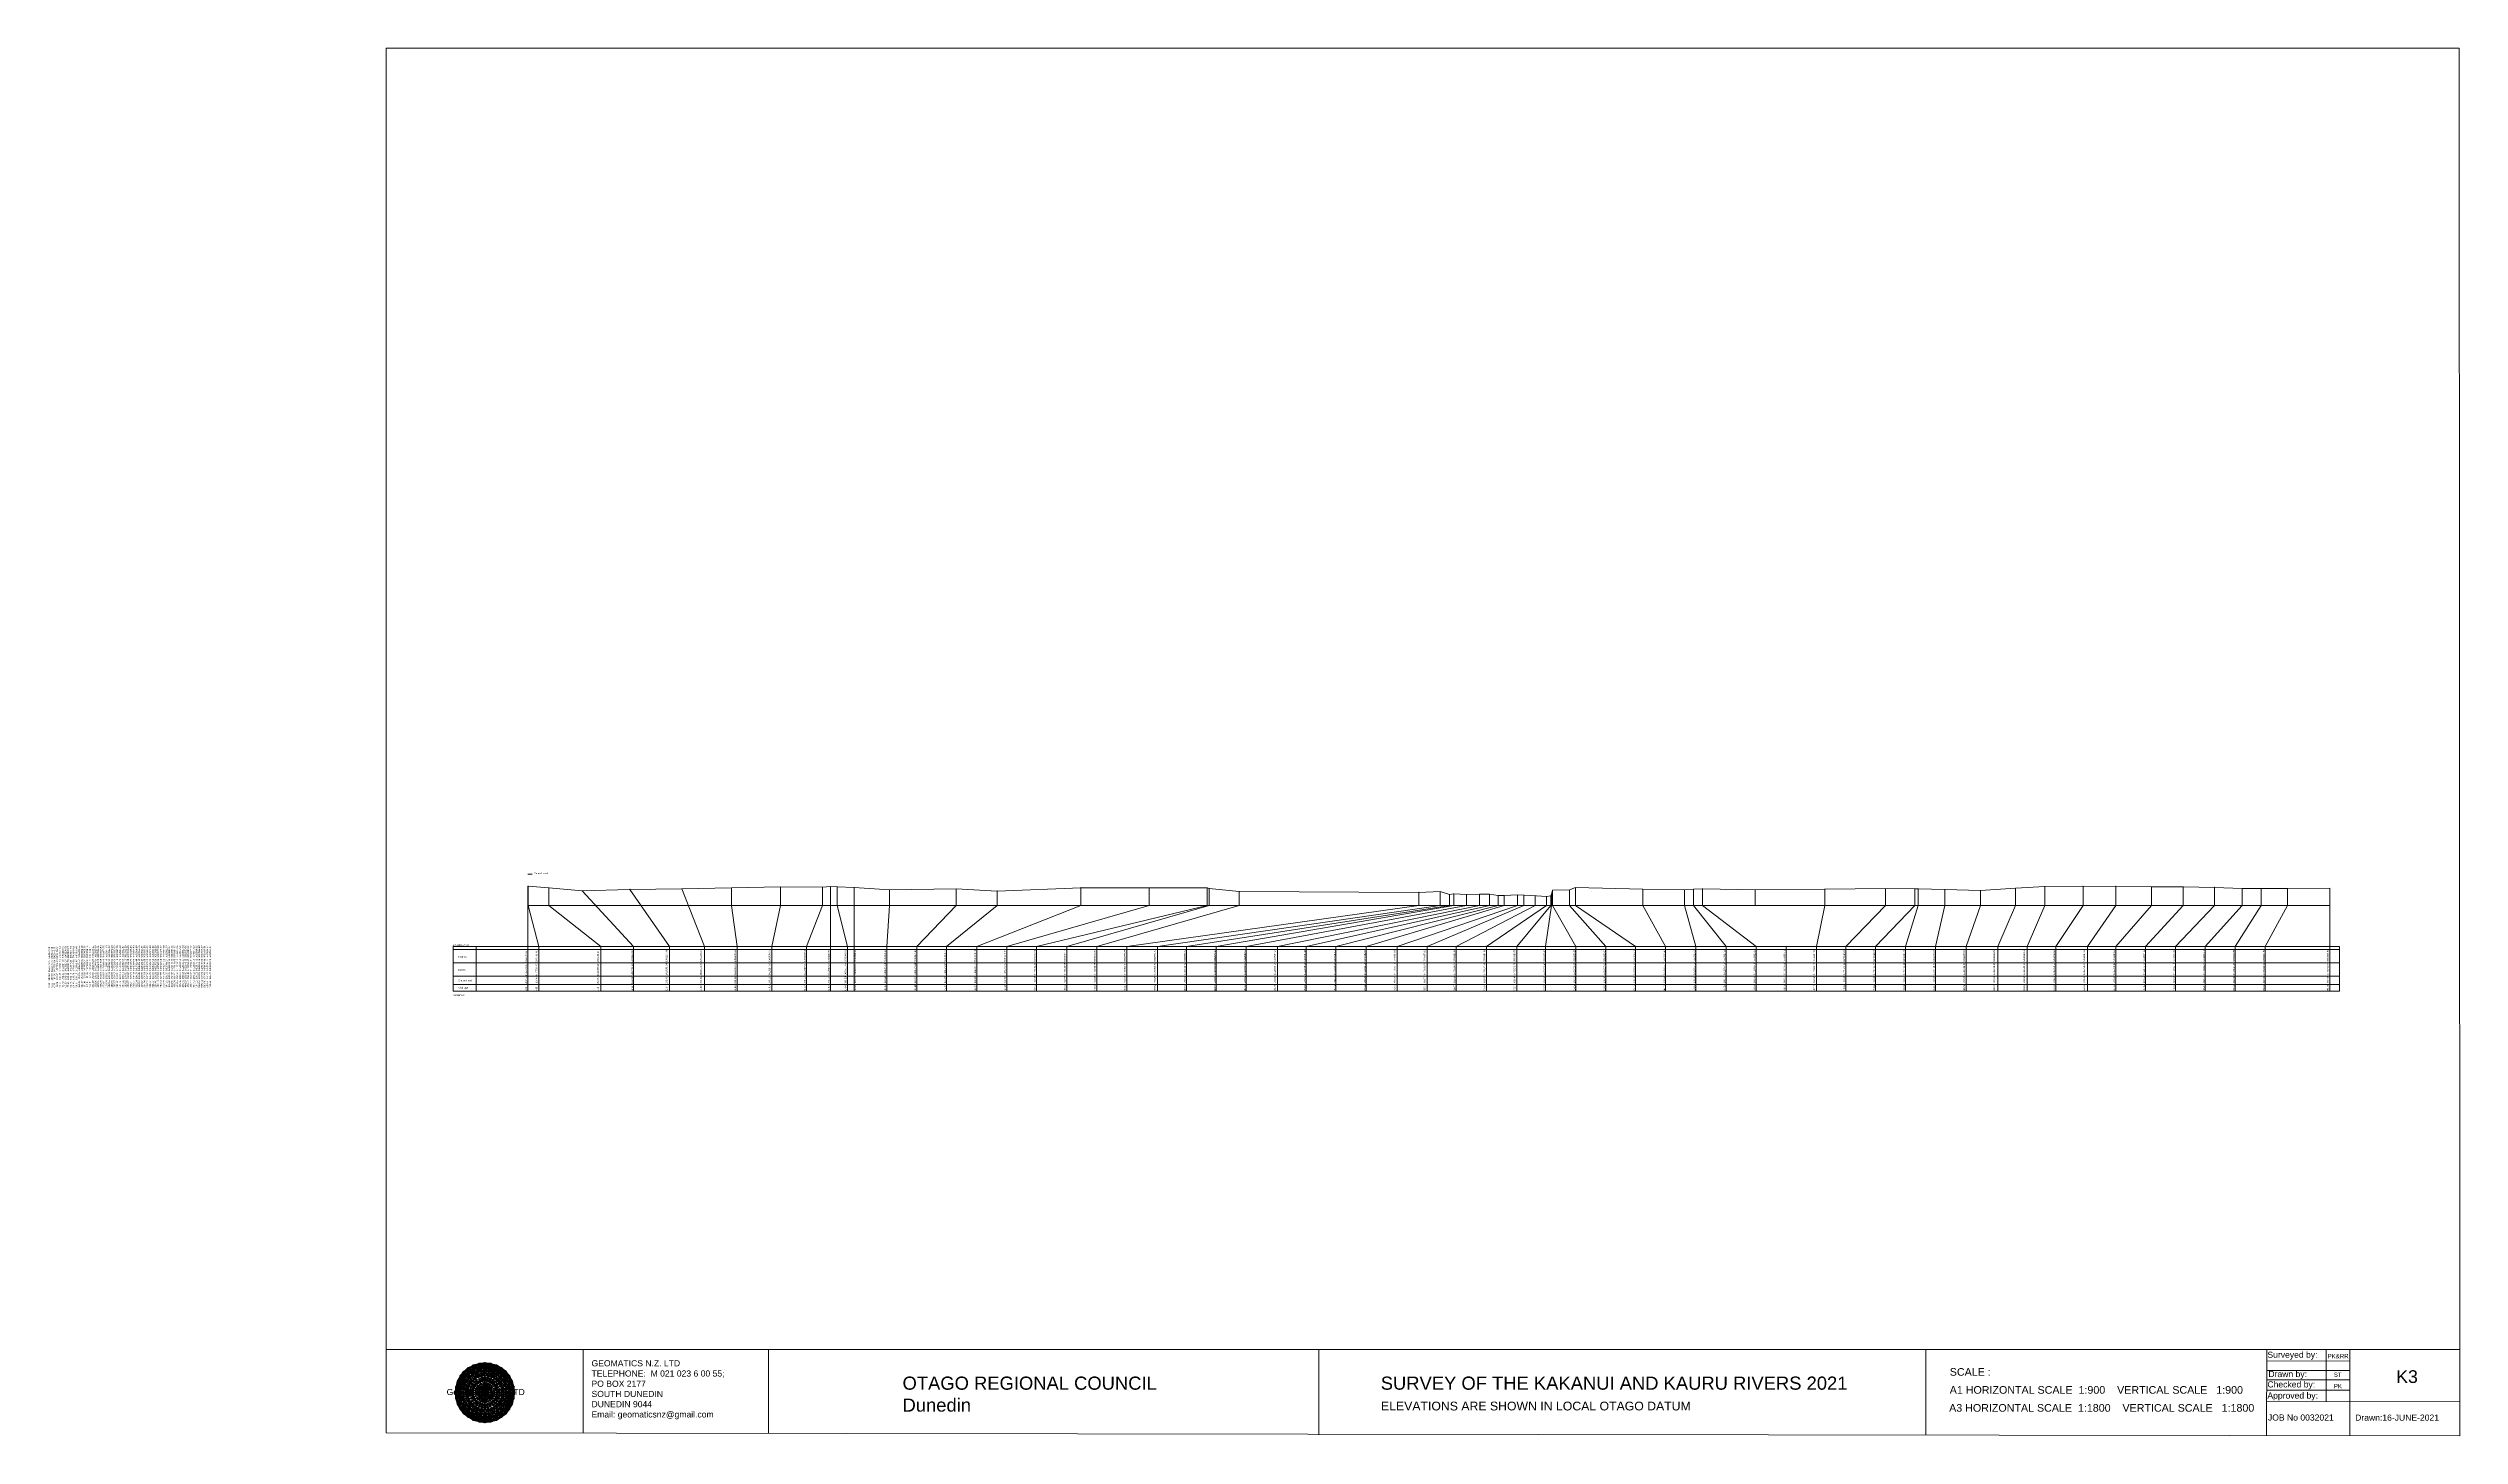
# Model space of a CAD drawing. Header units: millimetres. Extents: x -13804604 to 13046302109, y -19137686871 to 1424964600.
# Drawn here: x -12852345 to -12114060, y 25078 to 450098 of the extents above; entities that cross this region are included whole.
import ezdxf

# ---------------------------------------------------------------- set-up
doc = ezdxf.new("R2010")
doc.units = ezdxf.units.MM
doc.header["$PDMODE"] = 35
doc.header["$PDSIZE"] = 20
doc.layers.get('0').update_dxf_attribs({"lineweight": 0})
doc.layers.add('geo', color=7, linetype='Continuous', lineweight=0)
doc.styles.get("Standard").update_dxf_attribs({"font": 'arial.ttf'})

# ---------------------------------------------------------------- blocks, each defined once
blk = doc.blocks.new('Geomatics_Circle_SPT')
at = {"layer": 'geo', "color": 2, "linetype": 'Continuous', "lineweight": 0}
for p, q in [((0, 25.2), (-25.2, 0)), ((-24.7, 4.9), (-4.9, 24.7)), ((-24.7, -4.9), (4.9, 24.7)), ((-9.7, 23.3), (-23.3, 9.6)), ((9.7, 23.3), (-23.3, -9.7)), ((-21, 14), (-14, 21)), ((-21, -14), (14, 21)), ((-14, 21), (21, -14)), ((23.3, -9.7), (-9.7, 23.3)), ((-4.9, 24.7), (24.7, -4.9)), ((25.2, 0), (0, 25.2)), ((4.9, 24.7), (24.7, 4.9)), ((23.3, 9.7), (9.7, 23.3)), ((14, 21), (21, 14)), ((4.9, -24.7), (-24.7, 4.9)), ((-24.7, 0), (0, -24.7)), ((-23.3, 9.7), (9.7, -23.3)), ((14, -21), (-21, 14)), ((0, 0), (-17.8, 17.8)), ((0, 0), (-17.8, -17.8)), ((21, 14), (-14, -21)), ((-9.7, -23.3), (23.3, 9.7)), ((24.7, 4.9), (-4.9, -24.7)), ((0, 0), (17.8, 17.8)), ((0, 0), (17.8, -17.8)), ((0, -24.8), (25.2, 0)), ((17.8, 18.1), (17.8, 18.1)), ((-4.9, -24.7), (-24.7, -4.9)), ((-23.3, -9.7), (-9.7, -23.3)), ((-14, -21), (-21, -14)), ((-17.8, -17.8), (-17.8, -17.8)), ((24.7, -4.9), (4.9, -24.7)), ((9.7, -23.3), (23.3, -9.7)), ((21, -14), (14, -21)), ((18.1, -17.8), (18.1, -17.8)), ((4.9, -24.7), (4.9, -24.7))]:
    blk.add_line(p, q, dxfattribs=at)
at = {"layer": 'geo', "color": 1, "linetype": 'Continuous', "lineweight": 0}
for p, q in [((-25.2, 0), (9.7, 23.3)), ((-25.2, 0), (-9.6, 23.3)), ((-4.9, 24.8), (-24.7, -4.9)), ((4.9, 24.7), (-24.7, 4.9)), ((14, 21), (-24.7, -4.9)), ((-14, 21), (-24.7, 4.9)), ((-23.3, 9.7), (0, 25.2)), ((-23.3, -9.6), (0, 25.2)), ((4.9, 24.8), (-21, -14)), ((-4.9, 24.7), (-21, 14)), ((14, 21), (-21, 14)), ((-14, 21), (-21, -14)), ((-17.8, 17.8), (9.7, 23.3)), ((-17.8, 17.8), (-9.6, 23.3)), ((-17.8, -17.8), (9.7, 23.3)), ((-17.8, -17.8), (-9.7, 23.3)), ((4.9, 24.7), (-14, 21)), ((-4.9, 24.7), (-14, -20.9)), ((0, 0), (-14, 21)), ((-14, 21), (-4.9, -24.7)), ((-14, 21), (-14, 21)), ((24.7, -4.9), (-14, 21)), ((21, 14), (-14, 21)), ((-9.8, 23.1), (-9.8, 23.1)), ((-9.7, 23.3), (0, 25.2)), ((-9.7, 23.3), (0, -25.2)), ((-9.7, -23.3), (0, 25.2)), ((-9.6, 23.3), (17.8, -17.8)), ((-9.6, 23.3), (25.2, 0)), ((-9.6, 23.3), (17.8, 17.8)), ((0, 0), (-4.9, 24.7)), ((-4.9, 24.7), (-4.9, 24.7)), ((21, -14), (-4.9, 24.7)), ((24.8, 4.9), (-4.9, 24.7)), ((14, 21), (-4.9, 24.7)), ((-0.2, 25.1), (-0.2, 25.1)), ((0, 25.2), (9.7, -23.3)), ((0, 25.2), (23.3, -9.7)), ((0, 25.2), (23.3, 9.7)), ((0, 25.2), (9.7, 23.3)), ((0, 0), (4.9, 24.7)), ((0, -25.2), (9.7, 23.3)), ((0, 0), (14, 21)), ((21, 14), (4.9, 24.8)), ((14, -21), (4.9, 24.7)), ((24.7, -4.9), (4.9, 24.7)), ((4.9, 24.7), (4.9, 24.7)), ((4.9, -24.7), (14, 21)), ((9.4, 23.3), (9.4, 23.3)), ((9.7, 23.3), (17.8, -17.8)), ((9.7, 23.3), (25.2, 0)), ((9.7, 23.3), (17.8, 17.9)), ((21, -14), (14, 21)), ((24.7, 4.9), (14, 21)), ((14, 21), (14, 21)), ((-25.2, 0), (23.3, 9.7)), ((-25.2, 0), (-23.3, 9.7)), ((-23.3, -9.7), (-25.2, 0)), ((-9.6, -23.3), (-25.2, 0)), ((9.7, -23.3), (-25.2, 0)), ((21, 14), (-24.7, 4.9)), ((-21, 14), (-24.7, -4.9)), ((0, 0), (-24.7, 4.9)), ((-24.7, 4.9), (-21, -14)), ((-24.7, 4.9), (-4.9, -24.7)), ((-24.7, 4.9), (14, -21)), ((-24.7, 4.9), (-24.7, 4.9)), ((0, 0), (-24.7, -4.9)), ((-23.3, -9.6), (17.8, 17.8)), ((-23.3, 9.7), (-17.8, 17.9)), ((-23.3, -9.6), (-17.8, 17.9)), ((-23.3, 9.7), (17.8, 17.8)), ((-17.8, -17.8), (-23.3, 9.7)), ((0, -25.2), (-23.3, 9.7)), ((-23.3, 9.7), (17.8, -17.8)), ((-23.3, 9.7), (25.2, 0)), ((-23.3, 9.4), (-23.3, 9.4)), ((-23.3, -9.7), (25.2, 0)), ((0, 0), (-21, 14)), ((-21, 14), (-14, -21)), ((-21, 14), (4.9, -24.7)), ((-21, 14), (-21, 14)), ((24.7, 4.9), (-21, 14)), ((0, 0), (-21, -14)), ((-17.9, 17.6), (-17.9, 17.6)), ((-9.7, -23.3), (-17.8, 17.8)), ((-17.8, 17.8), (9.7, -23.3)), ((-17.8, 17.8), (23.3, -9.6)), ((-17.8, 17.8), (23.3, 9.7)), ((-17.8, -17.8), (23.3, 9.7)), ((-14, -21), (24.7, 4.9)), ((0, 0), (-14, -21)), ((-9.6, -23.3), (17.8, 17.9)), ((25.2, 0), (-9.6, -23.3)), ((-4.9, -24.7), (21, 14)), ((0, 0), (-4.9, -24.7)), ((0, 0), (21, 14)), ((23.3, 9.7), (0, -25.2)), ((0, 0), (24.8, 4.9)), ((0, 0), (4.9, -24.7)), ((0, 0), (14, -21)), ((0, 0), (21, -14)), ((0, 0), (24.8, -4.9)), ((4.9, -24.7), (24.7, 4.9)), ((17.8, 17.8), (9.7, -23.3)), ((25.2, 0), (9.7, -23.3)), ((14, -21), (21, 14)), ((17.6, 17.9), (17.6, 17.9)), ((17.8, 17.8), (23.3, -9.7)), ((17.8, 17.8), (23.3, 9.7)), ((23.3, 9.7), (17.8, -17.8)), ((24.7, -4.9), (21, 14)), ((21, 14), (21, 14)), ((21, -14), (24.7, 4.9)), ((23.1, 9.8), (23.1, 9.8)), ((23.3, 9.7), (25.2, 0)), ((25.2, 0), (23.3, -9.6)), ((24.7, 4.9), (24.7, 4.9)), ((25.1, 0.2), (25.1, 0.2)), ((-25.2, 0), (23.3, -9.7)), ((-25.1, -0.2), (-25.1, -0.2)), ((-24.7, -4.9), (-24.7, -4.9)), ((-24.7, -4.9), (-14, -21)), ((-24.7, -4.9), (4.9, -24.7)), ((-24.7, -4.9), (21, -14)), ((-17.8, -17.8), (-23.3, -9.7)), ((0, -25.2), (-23.3, -9.6)), ((17.8, -17.8), (-23.3, -9.6)), ((-23.1, -9.8), (-23.1, -9.8)), ((-21, -14), (24.7, -4.9)), ((-21, -14), (-21, -14)), ((-21, -14), (-4.9, -24.7)), ((-21, -14), (14, -21)), ((23.3, -9.7), (-17.8, -17.8)), ((-9.6, -23.3), (-17.8, -17.8)), ((9.7, -23.3), (-17.8, -17.8)), ((-17.6, -17.9), (-17.6, -17.9)), ((-14, -21), (21, -14)), ((17.8, -17.8), (-9.7, -23.3)), ((-4.9, -24.7), (24.7, -4.9)), ((23.3, -9.6), (0, -25.2)), ((4.9, -24.7), (21, -14)), ((17.8, -17.8), (9.7, -23.3)), ((14, -21), (24.7, -4.9)), ((23.3, -9.6), (17.8, -17.8)), ((17.9, -17.6), (17.9, -17.6)), ((21, -14), (21, -14)), ((23.3, -9.4), (23.3, -9.4)), ((24.7, -4.9), (24.7, -4.9)), ((-14, -21), (-14, -21)), ((-14, -21), (4.9, -24.7)), ((0, -25.2), (-9.7, -23.3)), ((-9.4, -23.3), (-9.4, -23.3)), ((-4.9, -24.7), (14, -21)), ((-4.9, -24.7), (-4.9, -24.7)), ((9.7, -23.3), (0, -25.2)), ((0.2, -25.1), (0.2, -25.1)), ((4.9, -24.7), (4.9, -24.7)), ((9.8, -23.1), (9.8, -23.1)), ((14, -21), (14, -21))]:
    blk.add_line(p, q, dxfattribs=at)
at = {"layer": 'geo', "color": 114, "linetype": 'Continuous', "lineweight": 0}
for p, q in [((-24.7, 4.9), (14, 21)), ((9.7, 23.3), (-23.3, 9.7)), ((-20.9, 14), (4.9, 24.7)), ((0, 25.2), (-17.8, 17.8)), ((-14, 21), (-4.9, 24.7)), ((4.9, -24.7), (-14, 21)), ((0, 0), (-9.7, 23.3)), ((-4.9, 24.7), (14, -21)), ((17.8, -17.8), (0, 25.2)), ((0, 0), (9.7, 23.3)), ((4.9, 24.7), (21, -14)), ((23.3, -9.7), (9.7, 23.3)), ((14, 21), (24.7, -4.9)), ((17.9, 17.8), (-25.2, 0)), ((-24.7, -4.9), (21, 14)), ((-14, -21), (-24.7, 4.9)), ((0, 0), (-23.3, 9.7)), ((-23.3, 9.7), (-9.7, -23.3)), ((0, 0), (-23.3, -9.7)), ((-4.9, -24.7), (-21, 14)), ((24.8, 4.9), (-20.9, -14)), ((-17.8, 17.8), (0, -25.2)), ((0, 0), (-9.7, -23.3)), ((0, 0), (23.3, 9.7)), ((0, 0), (9.7, -23.3)), ((0, 0), (23.3, -9.7)), ((25.2, 0), (17.8, 17.8)), ((21, 14), (24.7, 4.9)), ((-25.2, 0), (-17.8, -17.8)), ((-21, -14), (-24.7, -4.9)), ((-17.8, -17.8), (25.2, 0)), ((24.8, -4.9), (-14, -21)), ((-9.6, -23.3), (23.3, -9.7)), ((21, -14), (-4.9, -24.8)), ((0, -25.2), (17.9, -17.8)), ((14, -21), (4.9, -24.8))]:
    blk.add_line(p, q, dxfattribs=at)
at = {"layer": 'geo', "color": 250, "linetype": 'Continuous', "lineweight": 0}
for p, q in [((-14, 21), (-14, 21)), ((14, 21), (-14, 21)), ((-14, 20.9), (-14, -21)), ((-9.7, 23.3), (9.7, 23.3)), ((-9.7, -23.3), (-9.7, 23.3)), ((-4.9, 24.7), (4.9, 24.7)), ((-4.9, 24.7), (-4.9, -24.7)), ((0, 0), (0, 25.2)), ((4.9, 24.7), (4.9, -24.7)), ((9.7, -23.3), (9.7, 23.3)), ((14, 21), (14, -21)), ((0, 0), (-25.2, 0)), ((24.7, 4.9), (-24.7, 4.9)), ((-24.7, 4.9), (-24.7, -4.9)), ((-23.3, 9.7), (23.3, 9.7)), ((-23.3, 9.7), (-23.3, 9.7)), ((-23.3, -9.7), (-23.3, 9.7)), ((21, 14), (-21, 14)), ((-21, 14), (-21, -14)), ((-17.8, 17.8), (17.8, 17.8)), ((-17.8, -17.8), (-17.8, 17.8)), ((0, 0), (0, -25.2)), ((0, 0), (25.2, 0)), ((17.8, -17.8), (17.8, 17.8)), ((21, 14), (21, 14)), ((21, -14), (21, 14)), ((23.3, 9.7), (23.3, -9.7)), ((24.7, 4.9), (24.7, 4.9)), ((24.7, -4.9), (24.7, 4.9)), ((-24.7, -4.9), (24.7, -4.9)), ((23.3, -9.7), (-23.3, -9.7)), ((-21, -14), (21, -14)), ((17.8, -17.8), (-17.8, -17.8)), ((-14, -21), (14, -21)), ((9.7, -23.3), (-9.7, -23.3)), ((-4.9, -24.7), (4.9, -24.7))]:
    blk.add_line(p, q, dxfattribs=at)
blk = doc.blocks.new('GeomaticsNZ TITLE BLOCK')
at = {"color": 7, "linetype": 'Continuous', "lineweight": 0}
for p, q in [((0, 94.9), (0, 1579.2)), ((0, 1579.2), (2363.4, 1579.2)), ((2363.4, 1579.2), (2364, 94.9)), ((2364, 94.9), (0, 94.9)), ((0, 94.9), (0, 0)), ((15.9, 94.9), (2364, 94.9)), ((224.3, 95.2), (224.3, -0.3)), ((2364, 94.9), (382.6, 94.9)), ((435.8, 95.2), (435.8, -0.7)), ((1063.4, 94.9), (1063.4, -2.4)), ((1755.4, 94.9), (1755.4, -2.6)), ((2143.9, 94.9), (2143.7, -3)), ((2211.5, 94.9), (2211.5, 36.1)), ((2238.6, 94.8), (2238.6, -3.2)), ((2364, -3.5), (2364, 94.9)), ((2143.6, 60.4), (2238.6, 60.4)), ((2143.9, 81.9), (2238.6, 81.7)), ((2143.9, 71), (2238.6, 71)), ((2143.8, 48.6), (2238.6, 48.6)), ((2143.8, 35.4), (2364, 35.3)), ((0, 0), (2364, -3.5))]:
    blk.add_line(p, q, dxfattribs=at)
at = {"color": 7, "linetype": 'Continuous', "lineweight": 0, "xscale": 1.36, "yscale": 1.36, "zscale": 1.36}
blk.add_blockref('Geomatics_Circle_SPT', (112.4, 45.7), dxfattribs=at)
at = {"color": 7, "linetype": 'Continuous', "lineweight": 0}
for s, p in [('PK&RR', (2213.2, 84.8)), ('ST', (2220.3, 63.6)), ('PK', (2220.4, 50.6))]:
    blk.add_text(s, height=5, dxfattribs=at).set_placement(p)
at = {"color": 7, "linetype": 'Continuous', "lineweight": 0, "attachment_point": 1}
for s, width, heights, insert, char_height in [('{\\C256;GEOMATICS N.Z. LTD                   \\PTELEPHONE:  M 021 023 6 00 55;\\PPO BOX 2177\\PSOUTH DUNEDIN\\PDUNEDIN 9044\\PEmail: geomaticsnz@gmail.com}', 3535.727, [94.7], (234, 82.7), 7), ('{\\C256;Surveyed by:}', 3535.727, [0], (2144.7, 92.4), 7), ('{\\C256;OTAGO REGIONAL COUNCIL\\PDunedin}', 3535.727, [0], (588.6, 64), 15), ('{\\C256;SURVEY OF THE KAKANUI AND KAURU RIVERS 2021}', 3535.727, [0], (1133.8, 64), 15), ('{\\C256;Checked by:}', 3535.727, [0], (2144.7, 58.6), 7), ('{\\C256;Drawn by:}', 3535.727, [0], (2145.8, 70.4), 7), ('{\\C256;Geomatics N.Z. LTD                   }', 125.079, [15.8], (68.8, 49.9), 7), ('{\\C256;ELEVATIONS ARE SHOWN IN LOCAL OTAGO DATUM}', 3535.727, [0], (1134.1, 35.4), 10), ('{\\C256;Approved by:}', 3535.727, [0], (2144.7, 45.9), 7), ('{\\C256;JOB No 0032021}', 3535.727, [0], (2145.3, 20.8), 7), ('{\\C256;Drawn:16-JUNE-2021}', 3535.727, [0], (2244.7, 20.7), 7)]:
    blk.add_mtext_dynamic_manual_height_columns(s, width=width, gutter_width=159, heights=heights, dxfattribs=dict(at, insert=insert, char_height=char_height))

msp = doc.modelspace()

# ---------------------------------------------------------------- linework, layer by layer
at = {"color": 1, "linetype": 'Continuous', "lineweight": 0}
msp.add_line((-12705489.072, 197141.286), (-12704197.106, 197141.286), dxfattribs=at)
at = {"color": 7, "linetype": 'Continuous', "lineweight": 0}
for p, q in [((-12605571.258, 193047), (-12605571.258, 161248.305)), ((-12594747.07, 192337), (-12594747.07, 187478.645)), ((-12574402.944, 192599), (-12574402.944, 187478.645)), ((-12536176.8, 192961), (-12536176.8, 187478.645)), ((-12515331.078, 192902), (-12515331.078, 187478.645)), ((-12497511.41, 192953), (-12497511.41, 187478.645)), ((-12496901.198, 192763), (-12496901.198, 187478.645)), ((-12391771.216, 192229), (-12391771.216, 187478.645)), ((-12386584.404, 192299), (-12386584.404, 187478.645)), ((-12384746.613, 192990), (-12384746.613, 187478.645)), ((-12364148.469, 192471), (-12364148.469, 187478.645)), ((-12351416.268, 192281), (-12351416.268, 187478.645)), ((-12348674.616, 192531), (-12348674.616, 187478.645)), ((-12345872.483, 192652), (-12345872.483, 187478.645)), ((-12329777.933, 192342), (-12329777.933, 187478.645)), ((-12308481.641, 192504), (-12308481.641, 187478.645)), ((-12289876.756, 192685), (-12289876.756, 187478.645)), ((-12280852.303, 192585), (-12280852.303, 187478.645)), ((-12279834.346, 192605), (-12279834.346, 187478.645)), ((-12271668.463, 192386), (-12271668.463, 187478.645)), ((-12260791.901, 192066), (-12260791.901, 187478.645)), ((-12250032.333, 192827), (-12250032.333, 187478.645)), ((-12241141.24, 193297), (-12241141.24, 187478.645)), ((-12229393.665, 193448), (-12229393.665, 187478.645)), ((-12219392.282, 193378), (-12219392.282, 187478.645)), ((-12208395.019, 193219), (-12208395.019, 187478.645)), ((-12198698.046, 193209), (-12198698.046, 187478.645)), ((-12189182.501, 193060), (-12189182.501, 187478.645)), ((-12180675.675, 192740), (-12180675.675, 187478.645)), ((-12174828.274, 192691), (-12174828.274, 187478.645)), ((-12166790.963, 192721), (-12166790.963, 187478.645)), ((-12153858.209, 192782), (-12153858.209, 161248.305)), ((-12705489.072, 187478.645), (-12153858.209, 187478.645)), ((-12594747.07, 187478.645), (-12595598.744, 175000)), ((-12574402.944, 187478.645), (-12586474.749, 175000)), ((-12561876.676, 187478.645), (-12577385.115, 175000)), ((-12536176.8, 187478.645), (-12568022.789, 175000)), ((-12561876.676, 191949), (-12561876.676, 187478.645)), ((-12515331.078, 187478.645), (-12558899.187, 175000)), ((-12497511.41, 187478.645), (-12549814.969, 175000)), ((-12496901.198, 187478.645), (-12540547.921, 175000)), ((-12487726.713, 187478.645), (-12531352.579, 175000)), ((-12432691.279, 187478.645), (-12522109.103, 175000)), ((-12426179.994, 187478.645), (-12512769.324, 175000)), ((-12423335.917, 187478.645), (-12503881.275, 175000)), ((-12422064.146, 187478.645), (-12494748.29, 175000)), ((-12487726.713, 191834), (-12487726.713, 187478.645)), ((-12485615.304, 175000), (-12418148.345, 187478.645)), ((-12414121.826, 187478.645), (-12476036.846, 175000)), ((-12411139.379, 187478.645), (-12467207.632, 175000)), ((-12408495.091, 187478.645), (-12458102.034, 175000)), ((-12406595.641, 187478.645), (-12448852.247, 175000)), ((-12402550.595, 187478.645), (-12439405.442, 175000)), ((-12432691.279, 191527), (-12432691.279, 187478.645)), ((-12400607.247, 187478.645), (-12430191.085, 175000)), ((-12426179.994, 191797), (-12426179.994, 187478.645)), ((-12423335.917, 190908), (-12423335.917, 187478.645)), ((-12422064.146, 191088), (-12422064.146, 187478.645)), ((-12397089.566, 187478.645), (-12421300.463, 175000)), ((-12418148.345, 190918), (-12418148.345, 187478.645)), ((-12414121.826, 190998), (-12414121.826, 187478.645)), ((-12393676.125, 187478.645), (-12412009.647, 175000)), ((-12411139.379, 190968), (-12411139.379, 187478.645)), ((-12408495.091, 190568), (-12408495.091, 187478.645)), ((-12406595.641, 190588), (-12406595.641, 187478.645)), ((-12392327.341, 187478.645), (-12402718.832, 175000)), ((-12402550.595, 190799), (-12402550.595, 187478.645)), ((-12400607.247, 190709), (-12400607.247, 187478.645)), ((-12397089.566, 190439), (-12397089.566, 187478.645)), ((-12392144.231, 187478.645), (-12393915.697, 175000)), ((-12393676.125, 190289), (-12393676.125, 187478.645)), ((-12392327.341, 190459), (-12392327.341, 187478.645)), ((-12392144.231, 190959), (-12392144.231, 187478.645)), ((-12391771.216, 187478.645), (-12384684.829, 175000)), ((-12375536.467, 175000), (-12386584.404, 187478.645)), ((-12384746.613, 187478.645), (-12366429.713, 175000)), ((-12364148.469, 187478.645), (-12357198.42, 175000)), ((-12351416.268, 187478.645), (-12347939.055, 175000)), ((-12348674.616, 187478.645), (-12338631.272, 175000)), ((-12345872.483, 187478.645), (-12329494.135, 175000)), ((-12308481.641, 187478.645), (-12311030.056, 175000)), ((-12289876.756, 187478.645), (-12301978.618, 175000)), ((-12280852.303, 187478.645), (-12292882.445, 175000)), ((-12279834.346, 187478.645), (-12283777.958, 175000)), ((-12271668.463, 187478.645), (-12274558.652, 175000)), ((-12260791.901, 187478.645), (-12265182.301, 175000)), ((-12250032.333, 187478.645), (-12255520.497, 175000)), ((-12241141.24, 187478.645), (-12246464.58, 175000)), ((-12229393.665, 187478.645), (-12237703.172, 175000)), ((-12219392.282, 187478.645), (-12228058.259, 175000)), ((-12208395.019, 187478.645), (-12219359.033, 175000)), ((-12198698.046, 187478.645), (-12210230.178, 175000)), ((-12189182.501, 187478.645), (-12201081.533, 175000)), ((-12180675.675, 187478.645), (-12191986.003, 175000)), ((-12174828.274, 187478.645), (-12182808.185, 175000)), ((-12166790.963, 187478.645), (-12173648.25, 175000)), ((-12728332.727, 175000), (-12728332.727, 161248.305)), ((-12728332.727, 175000), (-12150878.397, 175000)), ((-12728332.727, 174076.552), (-12150878.397, 174076.552)), ((-12728332.727, 169946.779), (-12150878.397, 169946.779)), ((-12721319.578, 175000), (-12721319.578, 161248.305)), ((-12595598.744, 161248.305), (-12595598.744, 175000)), ((-12586474.749, 161248.305), (-12586474.749, 175000)), ((-12577385.115, 161248.305), (-12577385.115, 175000)), ((-12568022.789, 161248.305), (-12568022.789, 175000)), ((-12558899.187, 161248.305), (-12558899.187, 175000)), ((-12549814.969, 161248.305), (-12549814.969, 175000)), ((-12540547.921, 161248.305), (-12540547.921, 175000)), ((-12531352.579, 161248.305), (-12531352.579, 175000)), ((-12522109.103, 161248.305), (-12522109.103, 175000)), ((-12512769.324, 161248.305), (-12512769.324, 175000)), ((-12503881.275, 161248.305), (-12503881.275, 175000)), ((-12494748.29, 161248.305), (-12494748.29, 175000)), ((-12485615.304, 161248.305), (-12485615.304, 175000)), ((-12476036.846, 161248.305), (-12476036.846, 175000)), ((-12467207.632, 161248.305), (-12467207.632, 175000)), ((-12458102.034, 161248.305), (-12458102.034, 175000)), ((-12448852.247, 161248.305), (-12448852.247, 175000)), ((-12439405.442, 161248.305), (-12439405.442, 175000)), ((-12430191.085, 161248.305), (-12430191.085, 175000)), ((-12421300.463, 161248.305), (-12421300.463, 175000)), ((-12412009.647, 161248.305), (-12412009.647, 175000)), ((-12402718.832, 161248.305), (-12402718.832, 175000)), ((-12393915.697, 161248.305), (-12393915.697, 175000)), ((-12384684.829, 161248.305), (-12384684.829, 175000)), ((-12375536.467, 161248.305), (-12375536.467, 175000)), ((-12366429.713, 161248.305), (-12366429.713, 175000)), ((-12357198.42, 161248.305), (-12357198.42, 175000)), ((-12347939.055, 161248.305), (-12347939.055, 175000)), ((-12338631.272, 161248.305), (-12338631.272, 175000)), ((-12329494.135, 161248.305), (-12329494.135, 175000)), ((-12320310.606, 161248.305), (-12320310.606, 175000)), ((-12311030.056, 161248.305), (-12311030.056, 175000)), ((-12301978.618, 161248.305), (-12301978.618, 175000)), ((-12292882.445, 161248.305), (-12292882.445, 175000)), ((-12283777.958, 161248.305), (-12283777.958, 175000)), ((-12274558.652, 161248.305), (-12274558.652, 175000)), ((-12265182.301, 161248.305), (-12265182.301, 175000)), ((-12255520.497, 161248.305), (-12255520.497, 175000)), ((-12246464.58, 161248.305), (-12246464.58, 175000)), ((-12237703.172, 161248.305), (-12237703.172, 175000)), ((-12228058.259, 161248.305), (-12228058.259, 175000)), ((-12219359.033, 161248.305), (-12219359.033, 175000)), ((-12210230.178, 161248.305), (-12210230.178, 175000)), ((-12201081.533, 161248.305), (-12201081.533, 175000)), ((-12191986.003, 161248.305), (-12191986.003, 175000)), ((-12182808.185, 161248.305), (-12182808.185, 175000)), ((-12173648.25, 161248.305), (-12173648.25, 175000)), ((-12150878.397, 175000), (-12150878.397, 161248.305)), ((-12728332.727, 165885.475), (-12150878.397, 165885.475)), ((-12728332.727, 163350.052), (-12150878.397, 163350.052)), ((-12728332.727, 161248.305), (-12150878.397, 161248.305))]:
    msp.add_line(p, q, dxfattribs=at)
at = {"color": 1, "linetype": 'Continuous', "lineweight": 0}
for points in [[(-12605571.258, 193047), (-12610775.005, 193186), (-12612854.805, 193356), (-12615352.316, 193106), (-12628164.417, 193245), (-12643129.937, 192895), (-12658400.614, 192624), (-12674240.908, 192453), (-12688851.866, 192022), (-12699111.688, 192961), (-12705369.241, 193391), (-12705489.072, 193431)], [(-12605571.258, 193047), (-12594747.07, 192337), (-12574402.944, 192599), (-12561876.676, 191949), (-12536176.8, 192961), (-12515331.078, 192902), (-12497511.41, 192953), (-12496901.198, 192763), (-12487726.713, 191834), (-12432691.279, 191527), (-12426179.994, 191797), (-12423335.917, 190908), (-12422064.146, 191088), (-12418148.345, 190918), (-12414121.826, 190998), (-12411139.379, 190968), (-12408495.091, 190568), (-12406595.641, 190588), (-12402550.595, 190799), (-12400607.247, 190709), (-12396710.386, 190439), (-12393676.125, 190289), (-12392327.341, 190459), (-12392144.231, 190959), (-12391771.216, 192229), (-12386584.404, 192299), (-12384746.613, 192990), (-12364148.469, 192471), (-12351416.268, 192281), (-12348674.616, 192531), (-12345872.483, 192652), (-12329777.933, 192342), (-12308481.641, 192504), (-12289876.756, 192685), (-12280852.303, 192585), (-12279834.346, 192605), (-12271668.463, 192386), (-12260791.901, 192066), (-12250032.333, 192827), (-12241141.24, 193297), (-12229393.665, 193448), (-12219392.282, 193378), (-12208395.019, 193219), (-12198698.046, 193209), (-12189182.501, 193060), (-12180675.675, 192740), (-12174828.274, 192691), (-12166790.963, 192721), (-12153858.209, 192782)]]:
    msp.add_lwpolyline(points, dxfattribs=at)
at = {"color": 7, "linetype": 'Continuous', "lineweight": 0}
for points in [[(-12705489.072, 193431), (-12705489.072, 175000), (-12705489.072, 161248.305)], [(-12705369.241, 193391), (-12705369.241, 187478.645), (-12702170.876, 175000), (-12702170.876, 161248.305)], [(-12699111.688, 192961), (-12699111.688, 187478.645), (-12683205.785, 175000), (-12683205.785, 161248.305)], [(-12688851.866, 192022), (-12673207.391, 175000), (-12673207.391, 161248.305)], [(-12674240.908, 192453), (-12662134.94, 175000), (-12662134.94, 161248.305)], [(-12658400.614, 192624), (-12651384.495, 175000), (-12651384.495, 161248.305)], [(-12643129.937, 192895), (-12643129.937, 187478.645), (-12641388.982, 175000), (-12641388.982, 161248.305)], [(-12628164.417, 193245), (-12628164.417, 187478.645), (-12630834.877, 175000), (-12630834.877, 161248.305)], [(-12615352.316, 193106), (-12615352.316, 187478.645), (-12620225.412, 175000), (-12620225.412, 161248.305)], [(-12612854.805, 193356), (-12612854.805, 175000), (-12612854.805, 161248.305)], [(-12610775.005, 193186), (-12610775.005, 187478.645), (-12607684.612, 175000), (-12607684.612, 161248.305)]]:
    msp.add_lwpolyline(points, dxfattribs=at)
for p in [(-12705489.072, 193431), (-12705369.241, 193391), (-12699111.688, 192961), (-12688851.866, 192022), (-12674240.908, 192453), (-12658400.614, 192624), (-12643129.937, 192895), (-12628164.417, 193245), (-12615352.316, 193106), (-12612854.805, 193356), (-12610775.005, 193186), (-12605571.258, 193047), (-12605571.258, 193047), (-12594747.07, 192337), (-12594747.07, 192337), (-12574402.944, 192599), (-12574402.944, 192599), (-12561876.676, 191949), (-12561876.676, 191949), (-12536176.8, 192961), (-12536176.8, 192961), (-12515331.078, 192902), (-12515331.078, 192902), (-12497511.41, 192953), (-12497511.41, 192953), (-12496901.198, 192763), (-12496901.198, 192763), (-12391771.216, 192229), (-12391771.216, 192229), (-12386584.404, 192299), (-12386584.404, 192299), (-12384746.613, 192990), (-12384746.613, 192990), (-12364148.469, 192471), (-12364148.469, 192471), (-12351416.268, 192281), (-12351416.268, 192281), (-12348674.616, 192531), (-12348674.616, 192531), (-12345872.483, 192652), (-12345872.483, 192652), (-12329777.933, 192342), (-12329777.933, 192342), (-12308481.641, 192504), (-12308481.641, 192504), (-12289876.756, 192685), (-12289876.756, 192685), (-12280852.303, 192585), (-12280852.303, 192585), (-12279834.346, 192605), (-12279834.346, 192605), (-12271668.463, 192386), (-12271668.463, 192386), (-12260791.901, 192066), (-12260791.901, 192066), (-12250032.333, 192827), (-12241141.24, 193297), (-12229393.665, 193448), (-12229393.665, 193448), (-12219392.282, 193378), (-12219392.282, 193378), (-12208395.019, 193219), (-12208395.019, 193219), (-12198698.046, 193209), (-12198698.046, 193209), (-12189182.501, 193060), (-12189182.501, 193060), (-12180675.675, 192740), (-12180675.675, 192740), (-12174828.274, 192691), (-12174828.274, 192691), (-12166790.963, 192721), (-12166790.963, 192721), (-12153858.209, 192782), (-12153858.209, 192782), (-12487726.713, 191834), (-12487726.713, 191834), (-12432691.279, 191527), (-12432691.279, 191527), (-12426179.994, 191797), (-12426179.994, 191797), (-12423335.917, 190908), (-12423335.917, 190908), (-12422064.146, 191088), (-12422064.146, 191088), (-12418148.345, 190918), (-12418148.345, 190918), (-12414121.826, 190998), (-12414121.826, 190998), (-12411139.379, 190968), (-12411139.379, 190968), (-12408495.091, 190568), (-12408495.091, 190568), (-12406595.641, 190588), (-12406595.641, 190588), (-12402550.595, 190799), (-12402550.595, 190799), (-12400607.247, 190709), (-12400607.247, 190709), (-12397089.566, 190439), (-12397089.566, 190439), (-12393676.125, 190289), (-12393676.125, 190289), (-12392327.341, 190459), (-12392327.341, 190459), (-12392144.231, 190959), (-12392144.231, 190959), (-12379902.406, 191808.563), (-12728332.727, 174999.998)]:
    msp.add_point(p, dxfattribs=at)

# ---------------------------------------------------------------- block references
at = {"color": 7, "linetype": 'Continuous', "lineweight": 0, "xscale": 268.5279900573128, "yscale": 268.5279900573128, "zscale": 268.5279900573128}
msp.add_blockref('GeomaticsNZ TITLE BLOCK', (-12748856.89, 26029.309), dxfattribs=at)

# ---------------------------------------------------------------- texts
at = {"linetype": 'Continuous', "lineweight": 0}
msp.add_text('Ground Level', height=500, dxfattribs=at).set_placement((-12703593.931, 197119.082))
at = {"color": 30, "true_color": 0xf8991e}
for s, p in [('0.33    193.43  1422776.65  5003147.08', (-12851837.49, 162425.566)), ('0.45    193.39  1422776.97  5003146.99', (-12851002.11, 162425.566)), ('6.70    192.96  1422782.04  5003143.25', (-12850166.731, 162428.295)), ('16.96   192.02  1422790.13  5003136.94', (-12849331.351, 162378.499)), ('31.57   192.45  1422801.64  5003127.94', (-12848495.971, 162425.225)), ('47.42   192.62  1422814.03  5003118.07', (-12847660.591, 162445.689)), ('62.69   192.90  1422826.19  5003108.83', (-12846825.212, 162428.295)), ('77.65   193.25  1422837.79  5003099.37', (-12845989.832, 162421.474)), ('90.46   193.11  1422848.01  5003091.64', (-12845154.452, 162425.566)), ('92.96   193.36  1422849.89  5003089.99', (-12844319.073, 162425.566)), ('95.04   193.19  1422851.49  5003088.66', (-12843483.693, 162425.566)), ('100.24  193.05  1422855.57  5003085.43', (-12842648.313, 162378.499)), ('111.07  192.34  1422865.51  5003080.60', (-12841812.933, 162378.499)), ('131.41  192.60  1422879.91  5003065.96', (-12840977.554, 162378.499)), ('143.94  191.95  1422889.94  5003058.45', (-12840142.174, 162378.499)), ('169.64  192.96  1422906.77  5003038.41', (-12839306.794, 162378.499)), ('190.48  192.90  1422929.29  5003033.28', (-12838471.415, 162378.499)), ('208.30  192.95  1422940.87  5003019.09', (-12837636.035, 162434.093)), ('208.91  192.76  1422943.95  5003022.11', (-12836800.655, 162434.093)), ('218.09  191.83  1422948.95  5003013.54', (-12835965.275, 162434.093)), ('273.12  191.53  1422991.61  5002978.75', (-12835129.896, 162434.093)), ('279.64  191.80  1422996.74  5002974.74', (-12834294.516, 162434.093)), ('282.48  190.91  1423013.92  5002993.92', (-12833459.136, 162434.093)), ('283.75  191.09  1423000.01  5002972.24', (-12832623.757, 162434.093)), ('287.67  190.92  1423003.01  5002969.72', (-12831788.377, 162434.093)), ('291.69  191.00  1423006.19  5002967.25', (-12830952.997, 162434.093)), ('294.68  190.97  1423008.60  5002965.49', (-12830117.617, 162434.093)), ('297.32  190.57  1423010.69  5002963.87', (-12829282.238, 162434.093)), ('299.22  190.59  1423012.10  5002962.59', (-12828446.858, 162434.093)), ('303.27  190.80  1423015.28  5002960.09', (-12827611.478, 162425.225)), ('305.21  190.71  1423016.84  5002958.93', (-12826776.098, 162425.225)), ('308.73  190.44  1423019.64  5002956.80', (-12825940.719, 162425.225)), ('312.14  190.29  1423022.48  5002954.89', (-12825105.339, 162425.225)), ('313.49  190.46  1423023.30  5002953.75', (-12824269.959, 162425.225)), ('313.67  190.96  1423023.47  5002953.67', (-12823434.58, 162425.225)), ('314.04  192.23  1423023.85  5002953.55', (-12822599.2, 162425.225)), ('319.23  192.30  1423027.83  5002950.22', (-12821763.82, 162425.225)), ('321.07  192.99  1423029.35  5002949.18', (-12820928.44, 162425.225)), ('341.67  192.47  1423045.52  5002936.42', (-12820093.061, 162425.225)), ('354.40  192.28  1423055.56  5002928.59', (-12819257.681, 162425.225)), ('357.14  192.53  1423057.86  5002927.08', (-12818422.301, 162425.225)), ('359.94  192.65  1423060.08  5002925.37', (-12817586.922, 162425.225)), ('376.04  192.34  1423072.55  5002915.19', (-12816751.542, 162425.225)), ('397.33  192.50  1423089.27  5002902.00', (-12815916.162, 162425.225)), ('415.94  192.69  1423103.95  5002890.57', (-12815080.782, 162445.689)), ('424.96  192.59  1423111.27  5002885.28', (-12814245.403, 162445.689)), ('425.98  192.61  1423111.85  5002884.37', (-12813410.023, 162445.689)), ('434.15  192.39  1423118.22  5002879.26', (-12812574.643, 162445.689)), ('445.02  192.07  1423126.89  5002872.69', (-12811739.264, 162445.689)), ('455.78  192.83  1423135.27  5002865.94', (-12810903.884, 162445.689)), ('464.67  193.30  1423142.35  5002860.56', (-12810068.504, 162445.689)), ('476.42  193.45  1423151.57  5002853.28', (-12809233.124, 162445.689)), ('486.42  193.38  1423159.41  5002847.07', (-12808397.745, 162445.689)), ('497.42  193.22  1423168.10  5002840.33', (-12807562.365, 162445.689)), ('507.12  193.21  1423175.71  5002834.32', (-12806726.985, 162425.566)), ('516.63  193.06  1423183.16  5002828.40', (-12805891.606, 162425.566)), ('525.14  192.74  1423189.83  5002823.12', (-12805056.226, 162425.566)), ('530.99  192.69  1423194.43  5002819.51', (-12804220.846, 162425.566)), ('539.02  192.72  1423200.77  5002814.57', (-12803385.466, 162425.566)), ('551.96  192.78  1423211.01  5002806.67', (-12802550.087, 162425.566))]:
    msp.add_text(s, height=500, rotation=90, dxfattribs=at).set_placement(p)
at = {"color": 7, "linetype": 'Continuous', "lineweight": 0}
for s, height, p in [('DATUM 175.00', 500, (-12728332.716, 175146.766)), ('Northing', 500, (-12726806.468, 171560.657)), ('Ground Level', 500, (-12726790.438, 164275.128)), ('Chainage', 500, (-12726788.051, 162077.102)), ('Easting', 500, (-12726808.515, 167565.589)), ('Section K3', 500, (-12728332.727, 159797.682)), ('SCALE :  ', 2340.9357, (-12270183.666, 43470.816)), ('K3', 3901.5595, (-12133540.328, 41257.193)), ('A1 HORIZONTAL SCALE  1:900    VERTICAL SCALE   1:900 ', 2340.93571, (-12270207.613, 37961.714)), ('A3 HORIZONTAL SCALE  1:1800    VERTICAL SCALE   1:1800 ', 2340.93571, (-12270383.309, 32452.611))]:
    msp.add_text(s, height=height, dxfattribs=at).set_placement(p)
for s, p in [('0.33    193.43  1422776.65  5003147.08', (-12705812.158, 161219.315)), ('0.45    193.39  1422776.97  5003146.99', (-12702568.654, 161219.315)), ('6.70    192.96  1422782.04  5003143.25', (-12683847.872, 161222.043)), ('16.96   192.02  1422790.13  5003136.94', (-12673338.211, 161172.248)), ('31.57   192.45  1422801.64  5003127.94', (-12662828.55, 161218.974)), ('47.42   192.62  1422814.03  5003118.07', (-12652318.889, 161239.438)), ('62.69   192.90  1422826.19  5003108.83', (-12641809.227, 161222.043)), ('77.65   193.25  1422837.79  5003099.37', (-12631299.566, 161215.222)), ('90.46   193.11  1422848.01  5003091.64', (-12620485.433, 161219.315)), ('92.96   193.36  1422849.89  5003089.99', (-12613136.15, 161219.315)), ('95.04   193.19  1422851.49  5003088.66', (-12608033.783, 161264.249)), ('100.24  193.05  1422855.57  5003085.43', (-12605069.212, 161172.248)), ('111.07  192.34  1422865.51  5003080.60', (-12595892.48, 161172.248)), ('131.41  192.60  1422879.91  5003065.96', (-12586715.748, 161172.248)), ('143.94  191.95  1422889.94  5003058.45', (-12577539.016, 161172.248)), ('169.64  192.96  1422906.77  5003038.41', (-12568362.285, 161172.248)), ('190.48  192.90  1422929.29  5003033.28', (-12559185.553, 161172.248)), ('208.30  192.95  1422940.87  5003019.09', (-12550008.821, 161227.841)), ('208.91  192.76  1422943.95  5003022.11', (-12540832.089, 161227.841)), ('218.09  191.83  1422948.95  5003013.54', (-12531655.357, 161227.841)), ('273.12  191.53  1422991.61  5002978.75', (-12522478.625, 161227.841)), ('279.64  191.80  1422996.74  5002974.74', (-12513301.893, 161227.841)), ('282.48  190.91  1423013.92  5002993.92', (-12504125.503, 161227.841)), ('283.75  191.09  1423000.01  5002972.24', (-12494948.771, 161227.841)), ('287.67  190.92  1423003.01  5002969.72', (-12485772.039, 161227.841)), ('291.69  191.00  1423006.19  5002967.25', (-12476595.307, 161227.841)), ('294.68  190.97  1423008.60  5002965.49', (-12467418.575, 161227.841)), ('297.32  190.57  1423010.69  5002963.87', (-12458241.843, 161227.841)), ('299.22  190.59  1423012.10  5002962.59', (-12449065.111, 161227.841)), ('303.27  190.80  1423015.28  5002960.09', (-12439888.38, 161218.974)), ('305.21  190.71  1423016.84  5002958.93', (-12430711.648, 161218.974)), ('308.73  190.44  1423019.64  5002956.80', (-12421534.916, 161218.974)), ('312.14  190.29  1423022.48  5002954.89', (-12412358.184, 161218.974)), ('313.49  190.46  1423023.30  5002953.75', (-12403181.452, 161218.974)), ('313.67  190.96  1423023.47  5002953.67', (-12394004.72, 161218.974)), ('314.04  192.23  1423023.85  5002953.55', (-12384827.988, 161218.974)), ('319.23  192.30  1423027.83  5002950.22', (-12375651.256, 161218.974)), ('321.07  192.99  1423029.35  5002949.18', (-12366474.525, 161218.974)), ('341.67  192.47  1423045.52  5002936.42', (-12357297.793, 161218.974)), ('354.40  192.28  1423055.56  5002928.59', (-12348121.061, 161218.974)), ('357.14  192.53  1423057.86  5002927.08', (-12338944.329, 161218.974)), ('359.94  192.65  1423060.08  5002925.37', (-12329767.597, 161218.974)), ('376.04  192.34  1423072.55  5002915.19', (-12320590.865, 161218.974)), ('397.33  192.50  1423089.27  5002902.00', (-12311414.133, 161218.974)), ('415.94  192.69  1423103.95  5002890.57', (-12302237.402, 161239.438)), ('424.96  192.59  1423111.27  5002885.28', (-12293060.67, 161239.438)), ('425.98  192.61  1423111.85  5002884.37', (-12283883.938, 161239.438)), ('434.15  192.39  1423118.22  5002879.26', (-12274707.206, 161239.438)), ('445.02  192.07  1423126.89  5002872.69', (-12265530.474, 161239.438)), ('455.78  192.83  1423135.27  5002865.94', (-12256353.742, 161239.438)), ('464.67  193.30  1423142.35  5002860.56', (-12247177.01, 161239.438)), ('476.42  193.45  1423151.57  5002853.28', (-12238000.279, 161239.438)), ('486.42  193.38  1423159.41  5002847.07', (-12228823.547, 161239.438)), ('497.42  193.22  1423168.10  5002840.33', (-12219646.815, 161239.438)), ('507.12  193.21  1423175.71  5002834.32', (-12210470.083, 161219.315)), ('516.63  193.06  1423183.16  5002828.40', (-12201293.351, 161219.315)), ('525.14  192.74  1423189.83  5002823.12', (-12192116.619, 161219.315)), ('530.99  192.69  1423194.43  5002819.51', (-12182939.887, 161219.315)), ('539.02  192.72  1423200.77  5002814.57', (-12173763.155, 161219.315)), ('551.96  192.78  1423211.01  5002806.67', (-12154180.986, 161219.315))]:
    msp.add_text(s, height=500, rotation=90, dxfattribs=at).set_placement(p)

doc.saveas('drawing.dxf')
